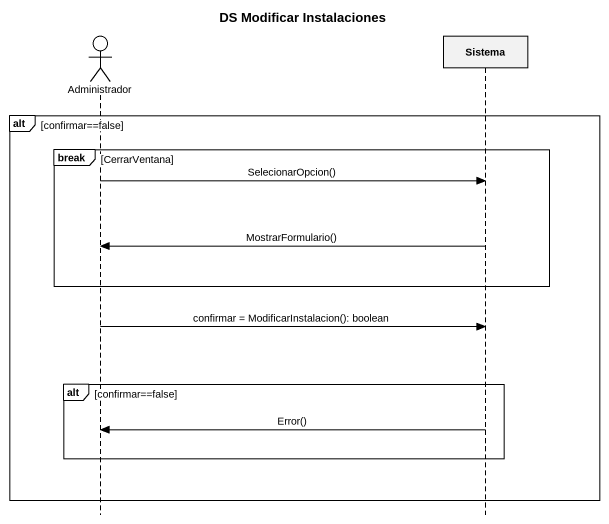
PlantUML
@startuml
title DS Modificar Instalaciones
hide footbox
actor Administrador
participant Sistema

alt confirmar==false
  break CerrarVentana
    Administrador -> Sistema : SelecionarOpcion()
    Sistema -> Administrador : MostrarFormulario()
  end
  Administrador -> Sistema : confirmar = ModificarInstalacion(): boolean
  alt confirmar==false
    Sistema -> Administrador : Error()
  end
end
@enduml
